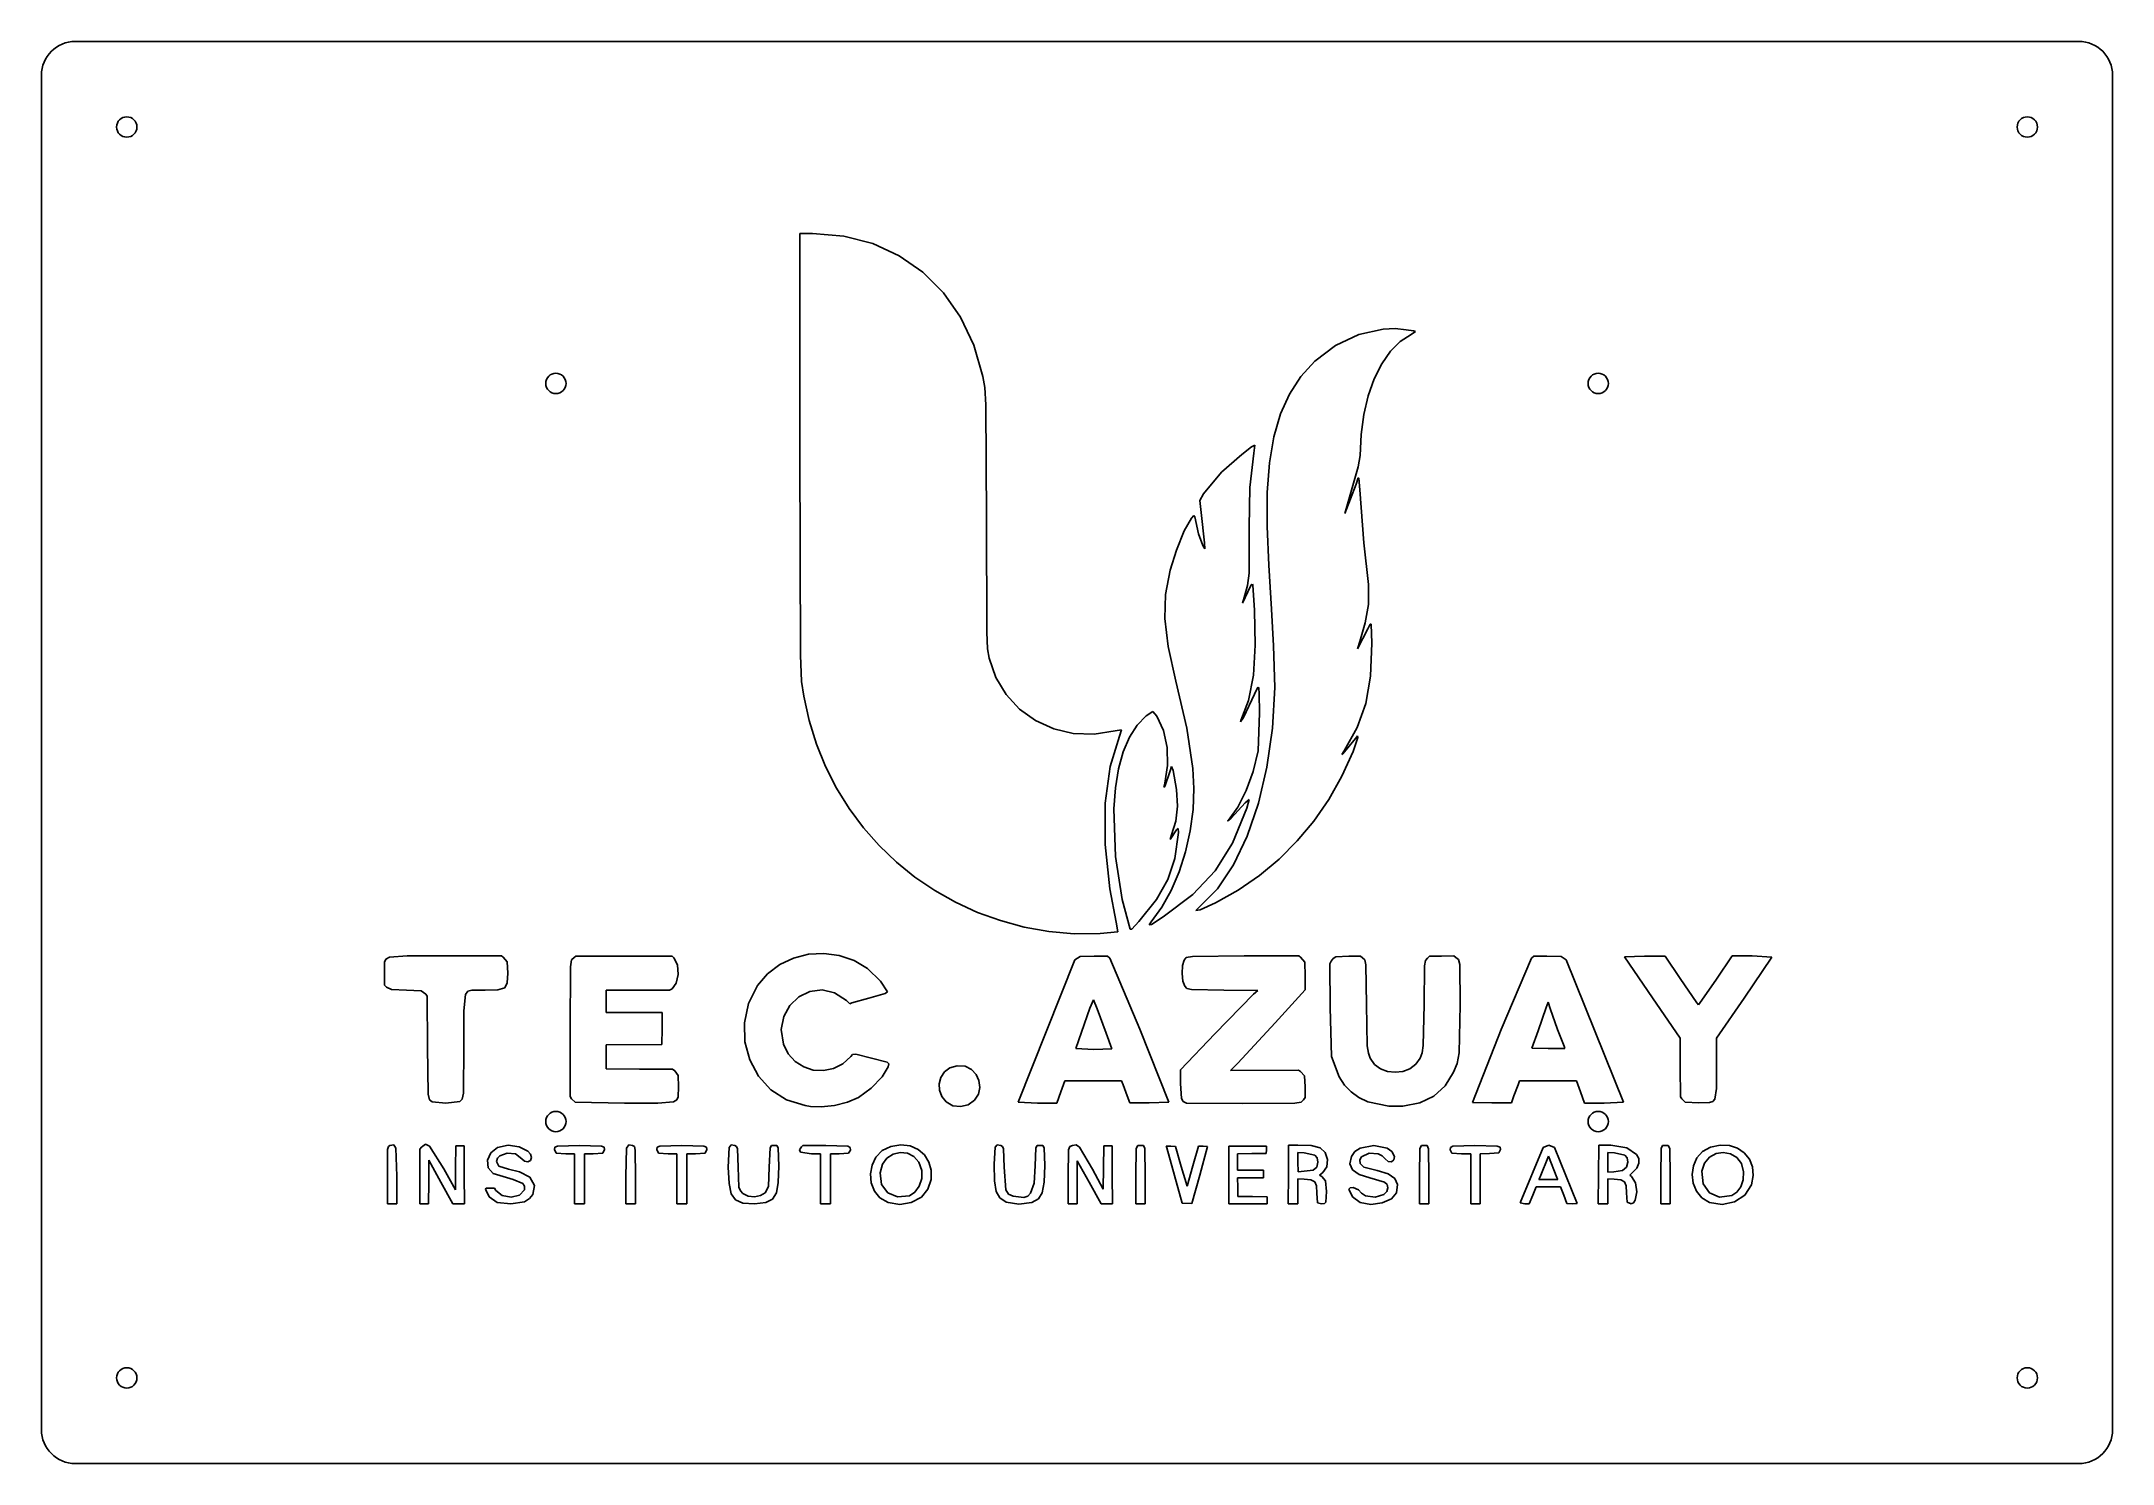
# Model space of a CAD drawing. Header units: millimetres. Extents: x 16 to 322, y 10 to 220.
import ezdxf

# ---------------------------------------------------------------- set-up
doc = ezdxf.new("R2010")
doc.units = ezdxf.units.MM
doc.layers.add('Layer 1', color=7, linetype='Continuous')

msp = doc.modelspace()

# ---------------------------------------------------------------- linework, layer by layer
at = {"linetype": 'Continuous', "lineweight": 25}
for p, q in [((316.97, 220.13), (20.97, 220.13)), ((15.97, 215.13), (15.97, 15.13)), ((321.97, 15.13), (321.97, 215.13)), ((20.97, 10.13), (316.97, 10.13))]:
    msp.add_line(p, q, dxfattribs=at)
for centre in [(28.57, 207.49), (309.37, 207.49), (91.97, 169.63), (245.97, 169.63), (91.97, 60.63), (245.97, 60.63), (28.57, 22.77), (309.37, 22.77)]:
    msp.add_circle(centre, 1.5, dxfattribs=at)
for centre, start, end in [((20.97, 215.13), 90, 180), ((316.97, 215.13), 0, 90), ((20.97, 15.13), 180, 270), ((316.97, 15.13), 270, 0)]:
    msp.add_arc(centre, 5, start, end, dxfattribs=at)
at = {"layer": 'Layer 1'}
for p, q in [((128.04, 159.57), (128.02, 191.76)), ((128.02, 191.76), (129.91, 191.76)), ((129.91, 191.76), (134.51, 191.38)), ((134.51, 191.38), (138.79, 190.27)), ((138.79, 190.27), (142.71, 188.48)), ((142.71, 188.48), (146.2, 186.04)), ((146.2, 186.04), (149.23, 183)), ((149.23, 183), (151.75, 179.39)), ((151.75, 179.39), (153.71, 175.26)), ((210.63, 176.84), (214.22, 177.65)), ((214.22, 177.65), (215.96, 177.72)), ((215.96, 177.72), (217.6, 177.54)), ((217.6, 177.54), (218.66, 177.41)), ((153.71, 175.26), (155.06, 170.64)), ((204.1, 172.93), (207.14, 175.23)), ((207.14, 175.23), (210.63, 176.84)), ((216.73, 175.84), (215.27, 174.37)), ((218.33, 176.87), (216.73, 175.84)), ((219, 177.28), (218.33, 176.87)), ((218.66, 177.41), (219, 177.28)), ((202.04, 170.64), (204.1, 172.93)), ((213.99, 172.5), (212.89, 170.29)), ((215.27, 174.37), (213.99, 172.5)), ((155.06, 170.64), (155.37, 169.01)), ((155.37, 169.01), (155.52, 166.47)), ((200.36, 168.06), (202.04, 170.64)), ((212.89, 170.29), (212, 167.79)), ((155.52, 166.47), (155.58, 149.56)), ((199.03, 165.12), (200.36, 168.06)), ((212, 167.79), (211.34, 165.03)), ((198.05, 161.76), (199.03, 165.12)), ((211.34, 165.03), (210.93, 162.08)), ((128.12, 129.48), (128.04, 159.57)), ((190.33, 156.52), (193.3, 159.15)), ((193.3, 159.15), (194.76, 160.28)), ((195.09, 159.31), (194.49, 154.28)), ((194.76, 160.28), (195.22, 160.5)), ((195.22, 160.5), (195.09, 159.31)), ((197.41, 157.92), (198.05, 161.76)), ((210.93, 162.08), (210.79, 158.97)), ((187.66, 153.33), (190.33, 156.52)), ((197.08, 153.52), (197.41, 157.92)), ((210.49, 157.32), (208.55, 150.41)), ((210.79, 158.97), (210.49, 157.32)), ((187.1, 152.33), (187.66, 153.33)), ((194.49, 154.28), (194.4, 148.42)), ((197.05, 148.51), (197.08, 153.52)), ((208.55, 150.41), (210.22, 154.76)), ((210.22, 154.76), (210.52, 155.68)), ((210.52, 155.68), (210.6, 155.66)), ((210.6, 155.66), (210.73, 153.92)), ((210.73, 153.92), (211.35, 146.07)), ((185.86, 149.75), (186.21, 150.1)), ((186.21, 150.1), (186.39, 149.92)), ((187.3, 150.55), (187.1, 152.33)), ((187.79, 146.11), (187.3, 150.55)), ((155.58, 149.56), (155.63, 132.9)), ((183.65, 145.01), (184.82, 147.84)), ((184.82, 147.84), (185.86, 149.75)), ((186.39, 149.92), (186.91, 147.44)), ((186.91, 147.44), (187.58, 145.68)), ((194.4, 148.42), (194.4, 141.59)), ((197.31, 142.81), (197.05, 148.51)), ((182.71, 142.05), (183.65, 145.01)), ((187.58, 145.68), (187.84, 145.2)), ((187.84, 145.2), (187.79, 146.11)), ((211.35, 146.07), (212.03, 139.92)), ((182.04, 138.47), (182.71, 142.05)), ((194.4, 141.59), (194.15, 139.78)), ((197.7, 136.29), (197.31, 142.81)), ((181.95, 134.9), (182.04, 138.47)), ((193.43, 137.18), (194.61, 139.69)), ((193.67, 138.03), (193.43, 137.18)), ((194.15, 139.78), (193.67, 138.03)), ((194.61, 139.69), (194.79, 139.98)), ((194.79, 139.98), (194.8, 139.81)), ((194.8, 139.81), (194.88, 139.98)), ((194.88, 139.98), (194.96, 139.85)), ((194.96, 139.85), (195.18, 136.12)), ((212.03, 139.92), (212.04, 137)), ((182.45, 130.8), (181.95, 134.9)), ((195.18, 136.12), (195.31, 130.97)), ((198.02, 130.9), (197.7, 136.29)), ((212.04, 137), (211.52, 134.26)), ((155.63, 132.9), (155.76, 130.42)), ((210.43, 130.43), (211.93, 133.37)), ((211.52, 134.26), (210.74, 131.52)), ((211.93, 133.37), (212.26, 134.08)), ((212.26, 134.08), (212.43, 134.07)), ((212.43, 134.07), (212.52, 131.25)), ((128.28, 125.6), (128.12, 129.48)), ((155.76, 130.42), (156.01, 129.07)), ((156.01, 129.07), (156.99, 126.2)), ((183.58, 125.67), (182.45, 130.8)), ((195.31, 130.97), (195.02, 126.54)), ((198.18, 124.72), (198.02, 130.9)), ((210.74, 131.52), (210.43, 130.43)), ((212.52, 131.25), (212.32, 126.39)), ((128.63, 123.45), (128.28, 125.6)), ((156.99, 126.2), (158.5, 123.68)), ((185.18, 118.72), (183.58, 125.67)), ((195.02, 126.54), (194.31, 122.82)), ((212.32, 126.39), (211.63, 122.37)), ((129.4, 119.85), (128.63, 123.45)), ((158.5, 123.68), (160.48, 121.54)), ((194.31, 122.82), (193.17, 119.85)), ((193.56, 120.31), (195.19, 123.73)), ((195.19, 123.73), (195.66, 124.77)), ((195.66, 124.77), (195.67, 124.6)), ((195.67, 124.6), (195.74, 124.77)), ((195.74, 124.77), (195.84, 124.65)), ((195.84, 124.65), (195.9, 123.85)), ((195.9, 123.85), (195.95, 120.97)), ((197.84, 118.71), (198.18, 124.72)), ((130.46, 116.37), (129.4, 119.85)), ((160.48, 121.54), (162.85, 119.85)), ((162.85, 119.85), (165.52, 118.63)), ((177.86, 119.15), (179.21, 120.56)), ((179.21, 120.56), (180.15, 121.17)), ((180.15, 121.17), (180.75, 120.5)), ((180.75, 120.5), (181.73, 118.36)), ((193.11, 119.63), (193.56, 120.31)), ((193.17, 119.85), (193.11, 119.63)), ((195.95, 120.97), (195.72, 115.38)), ((211.63, 122.37), (210.37, 118.83)), ((131.81, 113.04), (130.46, 116.37)), ((165.52, 118.63), (168.42, 117.95)), ((168.42, 117.95), (171.48, 117.84)), ((171.48, 117.84), (174.61, 118.34)), ((175.23, 117.55), (173.86, 113.05)), ((174.61, 118.34), (175.54, 118.49)), ((175.54, 118.49), (175.23, 117.55)), ((175.8, 115.22), (176.72, 117.37)), ((176.72, 117.37), (177.86, 119.15)), ((181.73, 118.36), (182.27, 115.88)), ((186.06, 112.77), (185.18, 118.72)), ((197.02, 112.98), (197.84, 118.71)), ((208.23, 114.95), (210.09, 117.21)), ((210.37, 118.83), (208.42, 115.38)), ((210.48, 117.34), (209.77, 115.26)), ((210.09, 117.21), (210.43, 117.6)), ((210.43, 117.6), (210.48, 117.34)), ((175.1, 112.73), (175.8, 115.22)), ((182.34, 113.23), (181.93, 110.58)), ((182.27, 115.88), (182.34, 113.23)), ((195.72, 115.38), (194.99, 112.34)), ((208.42, 115.38), (208.07, 114.82)), ((208.07, 114.82), (208.23, 114.95)), ((209.77, 115.26), (208.09, 111.62)), ((133.43, 109.86), (131.81, 113.04)), ((173.86, 113.05), (173.15, 107.62)), ((174.64, 109.91), (175.1, 112.73)), ((181.93, 110.58), (181.8, 110.02)), ((181.92, 110.12), (182.68, 112.25)), ((182.68, 112.25), (182.92, 113.05)), ((182.92, 113.05), (183.18, 112.45)), ((183.18, 112.45), (183.67, 109.66)), ((186.24, 109.79), (186.06, 112.77)), ((194.99, 112.34), (193.96, 109.5)), ((195.77, 107.64), (197.02, 112.98)), ((208.09, 111.62), (206.15, 108.2)), ((135.29, 106.85), (133.43, 109.86)), ((173.15, 107.62), (173.13, 101.52)), ((174.41, 106.81), (174.64, 109.91)), ((181.8, 110.02), (181.92, 110.12)), ((183.8, 107.21), (183.55, 105)), ((183.67, 109.66), (183.8, 107.21)), ((186.11, 106.69), (186.24, 109.79)), ((191.72, 105.42), (193.82, 107.68)), ((193.96, 109.5), (192.72, 107.04)), ((193.82, 107.68), (194.39, 108.2)), ((194.39, 108.2), (194.04, 106.89)), ((194.12, 102.79), (195.77, 107.64)), ((206.15, 108.2), (203.95, 105.01)), ((137.4, 104.02), (135.29, 106.85)), ((174.66, 99.77), (174.41, 106.81)), ((183.55, 105), (182.94, 102.95)), ((185.69, 103.56), (186.11, 106.69)), ((191.21, 104.98), (191.72, 105.42)), ((191.33, 105.14), (191.21, 104.98)), ((192.72, 107.04), (191.33, 105.14)), ((194.04, 106.89), (191.95, 101.76)), ((203.95, 105.01), (201.5, 102.07)), ((139.73, 101.39), (137.4, 104.02)), ((142.28, 98.95), (139.73, 101.39)), ((173.13, 101.52), (173.8, 94.99)), ((182.71, 102.26), (183.65, 103.71)), ((182.94, 102.95), (182.71, 102.26)), ((183.96, 103.31), (183.41, 99.48)), ((183.65, 103.71), (183.89, 103.91)), ((183.89, 103.91), (183.96, 103.31)), ((184.99, 100.48), (185.69, 103.56)), ((191.95, 101.76), (189.4, 97.65)), ((192.08, 98.54), (194.12, 102.79)), ((201.5, 102.07), (198.82, 99.38)), ((145.02, 96.74), (142.28, 98.95)), ((175.65, 93.44), (174.66, 99.77)), ((183.41, 99.48), (182.41, 96.36)), ((184.04, 97.52), (184.99, 100.48)), ((189.7, 95), (192.08, 98.54)), ((198.82, 99.38), (195.91, 96.95)), ((147.94, 94.75), (145.02, 96.74)), ((173.8, 94.99), (174.77, 90.06)), ((182.41, 96.36), (180.72, 93.43)), ((182.86, 94.76), (184.04, 97.52)), ((189.4, 97.65), (186.09, 94.15)), ((187.01, 92.29), (189.7, 95)), ((195.91, 96.95), (192.78, 94.8)), ((151.04, 93.01), (147.94, 94.75)), ((154.28, 91.52), (151.04, 93.01)), ((176.81, 89.05), (175.65, 93.44)), ((180.72, 93.43), (178.1, 90.17)), ((179.9, 90.14), (181.48, 92.27)), ((181.48, 92.27), (182.86, 94.76)), ((186.09, 94.15), (181.69, 90.84)), ((186.53, 91.8), (187.01, 92.29)), ((187.18, 91.87), (186.53, 91.8)), ((189.45, 92.93), (187.18, 91.87)), ((192.78, 94.8), (189.45, 92.93)), ((157.67, 90.3), (154.28, 91.52)), ((161.18, 89.35), (157.67, 90.3)), ((164.81, 88.7), (161.18, 89.35)), ((174.77, 90.06), (175.01, 88.65)), ((177.06, 89.02), (176.81, 89.05)), ((176.81, 89.05), (176.81, 89.05)), ((178.1, 90.17), (177.06, 89.02)), ((179.62, 89.68), (179.9, 90.14)), ((179.97, 89.73), (179.62, 89.68)), ((179.62, 89.68), (179.62, 89.68)), ((181.69, 90.84), (179.97, 89.73)), ((186.53, 91.8), (186.53, 91.8)), ((168.53, 88.35), (164.81, 88.7)), ((172.39, 88.4), (168.53, 88.35)), ((168.53, 88.35), (168.53, 88.35)), ((175.01, 88.65), (172.39, 88.4)), ((66.63, 84.15), (66.83, 84.6)), ((66.64, 82.57), (66.63, 84.15)), ((66.83, 84.6), (67.37, 84.88)), ((67.37, 84.88), (70.01, 85.09)), ((70.01, 85.09), (75.71, 85.08)), ((75.71, 85.08), (83.92, 85.08)), ((83.92, 85.08), (84.21, 84.88)), ((84.21, 84.88), (84.8, 84.19)), ((84.8, 84.19), (84.88, 82.52)), ((94.07, 74.21), (94.13, 83.48)), ((94.13, 83.48), (94.3, 84.53)), ((94.3, 84.53), (94.66, 84.84)), ((94.66, 84.84), (94.94, 85.04)), ((94.94, 85.04), (109.14, 85.04)), ((109.14, 85.04), (109.42, 84.78)), ((109.42, 84.78), (109.92, 83.76)), ((109.92, 83.76), (110.02, 82.36)), ((123.25, 82.46), (125.05, 83.81)), ((125.05, 83.81), (127.09, 84.77)), ((127.09, 84.77), (129.29, 85.33)), ((129.29, 85.33), (131.57, 85.46)), ((131.57, 85.46), (133.84, 85.17)), ((133.84, 85.17), (136.02, 84.43)), ((136.02, 84.43), (138.02, 83.24)), ((138.02, 83.24), (139.94, 81.36)), ((160.27, 63.48), (168.67, 84.51)), ((168.67, 84.51), (169.41, 84.99)), ((169.41, 84.99), (171.52, 85.07)), ((171.52, 85.07), (173.47, 85.04)), ((173.47, 85.04), (173.81, 84.77)), ((173.81, 84.77), (178.27, 74.26)), ((184.51, 82.5), (184.57, 83.65)), ((184.57, 83.65), (184.81, 84.44)), ((184.81, 84.44), (185.11, 84.83)), ((185.11, 84.83), (186.03, 85.02)), ((186.03, 85.02), (193.68, 85.08)), ((193.68, 85.08), (201.72, 85.08)), ((201.72, 85.08), (202.01, 84.88)), ((202.01, 84.88), (202.61, 84.16)), ((202.61, 84.16), (202.7, 82.09)), ((206.34, 83.91), (206.54, 84.3)), ((206.38, 77.47), (206.34, 83.91)), ((206.54, 84.3), (206.82, 84.73)), ((206.82, 84.73), (207.23, 84.96)), ((207.23, 84.96), (209.14, 85.06)), ((209.14, 85.06), (210.84, 85.04)), ((210.84, 85.04), (211.16, 84.8)), ((211.16, 84.8), (211.48, 84.5)), ((211.48, 84.5), (211.65, 83.75)), ((211.65, 83.75), (211.75, 77.91)), ((220.24, 77.91), (220.32, 83.6)), ((220.32, 83.6), (220.47, 84.39)), ((220.47, 84.39), (220.75, 84.74)), ((220.75, 84.74), (221.05, 85.04)), ((221.05, 85.04), (222.84, 85.07)), ((222.84, 85.07), (224.63, 85.09)), ((224.63, 85.09), (224.96, 84.87)), ((224.96, 84.87), (225.35, 84.57)), ((225.35, 84.57), (225.54, 83.82)), ((225.54, 83.82), (225.58, 77.87)), ((231.65, 74.23), (236.11, 84.77)), ((236.11, 84.77), (236.45, 85.04)), ((236.45, 85.04), (238.4, 85.07)), ((238.4, 85.07), (240.5, 84.99)), ((240.5, 84.99), (241.25, 84.52)), ((241.25, 84.52), (249.71, 63.5)), ((249.85, 84.95), (252.83, 85.06)), ((253.99, 78.88), (249.85, 84.95)), ((252.83, 85.06), (255.85, 85.04)), ((255.85, 85.04), (258.07, 81.77)), ((263.44, 81.67), (265.76, 85.08)), ((265.76, 85.08), (268.7, 85.08)), ((271.64, 84.92), (267.56, 78.86)), ((268.7, 85.08), (271.64, 84.92)), ((66.64, 80.77), (66.64, 82.57)), ((66.93, 80.49), (66.64, 80.77)), ((67.71, 80.11), (66.93, 80.49)), ((69.89, 80.04), (67.71, 80.11)), ((72.06, 79.95), (69.89, 80.04)), ((72.75, 79.44), (72.06, 79.95)), ((78.98, 79.86), (78.63, 79.38)), ((79.54, 80.05), (78.98, 79.86)), ((81.51, 80.04), (79.54, 80.05)), ((83.42, 80.08), (81.51, 80.04)), ((84.42, 80.36), (83.42, 80.08)), ((84.8, 81.1), (84.42, 80.36)), ((84.88, 82.52), (84.8, 81.1)), ((108.77, 80.04), (99.42, 80.04)), ((99.42, 80.04), (99.42, 76.74)), ((109.16, 80.24), (108.77, 80.04)), ((109.76, 81.04), (109.16, 80.24)), ((110.02, 82.36), (109.76, 81.04)), ((120.44, 78.04), (121.78, 80.73)), ((121.78, 80.73), (123.25, 82.46)), ((129.51, 79.83), (127.87, 79.05)), ((131.31, 80.06), (129.51, 79.83)), ((133.15, 79.64), (131.31, 80.06)), ((134.91, 78.49), (133.15, 79.64)), ((139.94, 81.36), (140.97, 79.77)), ((140.97, 79.77), (140.63, 79.52)), ((184.62, 81.37), (184.51, 82.5)), ((184.89, 80.61), (184.62, 81.37)), ((185.19, 80.3), (184.89, 80.61)), ((185.86, 80.14), (185.19, 80.3)), ((190.65, 80.04), (185.86, 80.14)), ((195.69, 80), (190.65, 80.04)), ((195.04, 79.45), (195.69, 80)), ((202.7, 80.08), (198.26, 75.21)), ((202.7, 82.09), (202.7, 80.08)), ((258.07, 81.77), (260.55, 78.17)), ((260.96, 78.05), (263.44, 81.67)), ((72.94, 79.13), (72.75, 79.44)), ((72.99, 71.68), (72.94, 79.13)), ((78.63, 79.38), (78.37, 76.98)), ((78.37, 76.98), (78.38, 71.82)), ((99.42, 76.74), (107.68, 76.74)), ((107.68, 76.74), (107.66, 74.37)), ((119.82, 75.22), (120.44, 78.04)), ((126.54, 77.79), (125.63, 76.16)), ((127.87, 79.05), (126.54, 77.79)), ((135.42, 78.02), (134.91, 78.49)), ((135.7, 78.16), (135.42, 78.02)), ((138.19, 78.87), (135.7, 78.16)), ((140.63, 79.52), (138.19, 78.87)), ((169.63, 73.81), (170.88, 77.39)), ((170.88, 77.39), (171.41, 78.61)), ((171.41, 78.61), (171.97, 77.26)), ((171.97, 77.26), (173.26, 73.67)), ((189.33, 73.58), (195.04, 79.45)), ((206.59, 70.22), (206.38, 77.47)), ((211.75, 77.91), (211.86, 71.81)), ((220.13, 71.88), (220.24, 77.91)), ((225.58, 77.87), (225.42, 70.79)), ((238.3, 77.46), (237.12, 74.04)), ((238.57, 78.28), (238.3, 77.46)), ((238.87, 77.3), (238.57, 78.28)), ((239.98, 74.21), (238.87, 77.3)), ((258.08, 72.93), (253.99, 78.88)), ((260.55, 78.17), (260.8, 77.84)), ((260.8, 77.84), (260.96, 78.05)), ((267.56, 78.86), (263.47, 72.95)), ((94.07, 64.33), (94.07, 74.21)), ((107.66, 74.37), (107.63, 72)), ((119.9, 72.42), (119.82, 75.22)), ((125.63, 76.16), (125.27, 74.22)), ((125.27, 74.22), (125.59, 72.08)), ((168.79, 71.4), (169.63, 73.81)), ((173.26, 73.67), (174.1, 71.39)), ((178.27, 74.26), (182.52, 63.5)), ((184.27, 68.26), (189.33, 73.58)), ((198.26, 75.21), (192.74, 69.26)), ((227.4, 63.45), (231.65, 74.23)), ((237.12, 74.04), (236.17, 71.46)), ((240.92, 71.76), (239.98, 74.21)), ((73.09, 64.65), (72.99, 71.68)), ((78.38, 71.82), (78.31, 64.82)), ((107.63, 72), (99.42, 71.95)), ((99.42, 71.95), (99.42, 68.39)), ((120.61, 69.75), (119.9, 72.42)), ((125.59, 72.08), (126.29, 70.63)), ((126.29, 70.63), (127.32, 69.49)), ((135.54, 70.24), (135.78, 70.54)), ((135.78, 70.54), (136.31, 70.57)), ((136.31, 70.57), (140.91, 69.42)), ((171.45, 71.26), (168.79, 71.4)), ((174.1, 71.39), (171.45, 71.26)), ((211.86, 71.81), (212.02, 70.72)), ((212.02, 70.72), (212.3, 69.98)), ((219.66, 70), (219.97, 70.78)), ((219.97, 70.78), (220.13, 71.88)), ((225.42, 70.79), (225.13, 69.2)), ((236.17, 71.46), (238.6, 71.43)), ((238.6, 71.43), (241.03, 71.43)), ((241.03, 71.43), (240.92, 71.76)), ((258.1, 68.6), (258.08, 72.93)), ((263.47, 72.95), (263.47, 68.74)), ((99.42, 68.39), (104.31, 68.37)), ((104.31, 68.37), (109.21, 68.35)), ((109.21, 68.35), (109.53, 68.1)), ((109.53, 68.1), (110.03, 67.44)), ((110.03, 67.44), (110.09, 65.75)), ((121.91, 67.34), (120.61, 69.75)), ((123.74, 65.33), (121.91, 67.34)), ((127.32, 69.49), (128.59, 68.69)), ((128.59, 68.69), (130.01, 68.24)), ((130.01, 68.24), (131.51, 68.15)), ((131.51, 68.15), (132.98, 68.44)), ((132.98, 68.44), (134.36, 69.13)), ((134.36, 69.13), (135.54, 70.24)), ((141.09, 68.69), (140.18, 67.25)), ((140.91, 69.42), (141.16, 69.17)), ((141.16, 69.17), (141.09, 68.69)), ((148.85, 67.15), (149.39, 67.97)), ((149.39, 67.97), (150.2, 68.57)), ((150.2, 68.57), (151.28, 68.88)), ((151.28, 68.88), (152.44, 68.79)), ((152.44, 68.79), (153.37, 68.33)), ((153.37, 68.33), (154.07, 67.6)), ((154.07, 67.6), (154.48, 66.68)), ((184.27, 66.27), (184.27, 68.26)), ((192.74, 69.26), (191.66, 68.17)), ((191.66, 68.17), (201.71, 68.22)), ((201.71, 68.22), (202, 68.02)), ((202, 68.02), (202.57, 67.39)), ((202.57, 67.39), (202.66, 65.75)), ((207.68, 67.23), (206.59, 70.22)), ((212.3, 69.98), (212.93, 69.07)), ((212.93, 69.07), (213.81, 68.42)), ((213.81, 68.42), (214.85, 68.04)), ((214.85, 68.04), (215.97, 67.91)), ((215.97, 67.91), (217.09, 68.04)), ((217.09, 68.04), (218.14, 68.43)), ((218.14, 68.43), (219.02, 69.09)), ((219.02, 69.09), (219.66, 70)), ((224.61, 67.9), (223.35, 65.89)), ((225.13, 69.2), (224.61, 67.9)), ((258.12, 64.26), (258.1, 68.6)), ((263.47, 68.74), (263.45, 65.51)), ((73.28, 63.84), (73.09, 64.65)), ((78.31, 64.82), (78.13, 63.93)), ((94.3, 63.99), (94.07, 64.33)), ((110.06, 64.26), (109.85, 63.83)), ((110.09, 65.75), (110.06, 64.26)), ((126.05, 63.84), (123.74, 65.33)), ((138.58, 65.58), (136.67, 64.19)), ((140.18, 67.25), (138.58, 65.58)), ((148.6, 66.21), (148.85, 67.15)), ((148.64, 65.24), (148.6, 66.21)), ((148.99, 64.31), (148.64, 65.24)), ((149.65, 63.52), (148.99, 64.31)), ((154.4, 64.69), (153.84, 63.8)), ((154.61, 65.68), (154.4, 64.69)), ((154.48, 66.68), (154.61, 65.68)), ((166.58, 65), (165.98, 63.35)), ((167.18, 66.65), (166.58, 65)), ((175.56, 66.65), (167.18, 66.65)), ((175.78, 66.06), (175.56, 66.65)), ((176.38, 64.43), (175.78, 66.06)), ((176.76, 63.39), (176.38, 64.43)), ((184.4, 64.05), (184.27, 66.27)), ((202.66, 65.75), (202.66, 64.16)), ((208.5, 66.02), (207.68, 67.23)), ((209.48, 65), (208.5, 66.02)), ((210.63, 64.17), (209.48, 65)), ((221.69, 64.39), (219.62, 63.4)), ((223.35, 65.89), (221.69, 64.39)), ((233.53, 64.43), (233.15, 63.39)), ((234.14, 66.06), (233.53, 64.43)), ((234.36, 66.65), (234.14, 66.06)), ((238.55, 66.65), (234.36, 66.65)), ((242.74, 66.65), (238.55, 66.65)), ((243.34, 65), (242.74, 66.65)), ((243.94, 63.35), (243.34, 65)), ((258.33, 63.97), (258.12, 64.26)), ((263.45, 65.51), (263.2, 63.94)), ((73.69, 63.54), (73.28, 63.84)), ((75.72, 63.33), (73.69, 63.54)), ((77.76, 63.6), (75.72, 63.33)), ((78.13, 63.93), (77.76, 63.6)), ((94.82, 63.49), (94.3, 63.99)), ((102.1, 63.35), (94.82, 63.49)), ((94.82, 63.49), (94.82, 63.49)), ((107.03, 63.35), (102.1, 63.35)), ((109.36, 63.56), (107.03, 63.35)), ((109.85, 63.83), (109.36, 63.56)), ((128.8, 63), (126.05, 63.84)), ((129.58, 62.87), (128.8, 63)), ((131.19, 62.79), (129.58, 62.87)), ((133.14, 63.02), (131.19, 62.79)), ((135.08, 63.51), (133.14, 63.02)), ((136.67, 64.19), (135.08, 63.51)), ((150.63, 62.96), (149.65, 63.52)), ((151.76, 62.85), (150.63, 62.96)), ((152.91, 63.12), (151.76, 62.85)), ((153.84, 63.8), (152.91, 63.12)), ((163.13, 63.35), (160.27, 63.48)), ((160.27, 63.48), (160.27, 63.48)), ((165.98, 63.35), (163.13, 63.35)), ((179.65, 63.37), (176.76, 63.39)), ((182.52, 63.5), (179.65, 63.37)), ((184.66, 63.61), (184.4, 64.05)), ((185.14, 63.33), (184.66, 63.61)), ((193.47, 63.27), (185.14, 63.33)), ((185.14, 63.33), (185.14, 63.33)), ((201.17, 63.32), (193.47, 63.27)), ((202.09, 63.49), (201.17, 63.32)), ((202.41, 63.84), (202.09, 63.49)), ((202.66, 64.16), (202.41, 63.84)), ((211.95, 63.54), (210.63, 64.17)), ((215.05, 62.88), (211.95, 63.54)), ((217.13, 62.92), (215.05, 62.88)), ((215.05, 62.88), (215.05, 62.88)), ((219.62, 63.4), (217.13, 62.92)), ((230.27, 63.37), (227.4, 63.45)), ((227.4, 63.45), (227.4, 63.45)), ((233.15, 63.39), (230.27, 63.37)), ((246.85, 63.35), (243.94, 63.35)), ((249.71, 63.5), (246.85, 63.35)), ((258.81, 63.51), (258.33, 63.97)), ((260.82, 63.37), (258.81, 63.51)), ((258.81, 63.51), (258.81, 63.51)), ((262.42, 63.43), (260.82, 63.37)), ((262.89, 63.59), (262.42, 63.43)), ((263.2, 63.94), (262.89, 63.59)), ((67.08, 52.6), (67.12, 56.49)), ((67.12, 56.49), (67.23, 56.96)), ((67.23, 56.96), (67.45, 57.08)), ((67.45, 57.08), (68.03, 57.18)), ((68.03, 57.18), (68.33, 56.72)), ((68.33, 56.72), (68.47, 52.55)), ((71.86, 56.56), (72.11, 56.84)), ((71.86, 52.52), (71.86, 56.56)), ((72.11, 56.84), (72.7, 57.28)), ((72.7, 57.28), (73.32, 57.01)), ((73.32, 57.01), (75.43, 53.65)), ((77.16, 53.8), (77.2, 57.04)), ((77.2, 57.04), (78.42, 57.04)), ((78.42, 57.04), (78.44, 52.76)), ((81.87, 54.93), (82.34, 56.03)), ((82.34, 56.03), (83.33, 56.82)), ((83.35, 55.22), (83.22, 54.74)), ((83.33, 56.82), (84.92, 57.12)), ((83.69, 55.59), (83.35, 55.22)), ((84.79, 55.97), (83.69, 55.59)), ((86.03, 55.84), (84.79, 55.97)), ((84.92, 57.12), (86.56, 56.88)), ((86.94, 55.14), (86.03, 55.84)), ((86.56, 56.88), (87.85, 56.24)), ((87.34, 54.76), (86.94, 55.14)), ((87.85, 56.24), (88.24, 55.8)), ((88.38, 55.31), (88.21, 54.86)), ((88.24, 55.8), (88.38, 55.31)), ((91.77, 56.48), (91.82, 56.83)), ((92.04, 55.97), (91.77, 56.48)), ((91.82, 56.83), (92.21, 57.01)), ((93.44, 55.87), (92.04, 55.97)), ((92.21, 57.01), (95.46, 57.09)), ((94.72, 55.87), (93.44, 55.87)), ((94.72, 48.48), (94.72, 55.87)), ((95.46, 57.09), (98.71, 57.01)), ((97.49, 55.87), (96.2, 55.87)), ((96.2, 55.87), (96.2, 48.48)), ((98.89, 55.97), (97.49, 55.87)), ((98.71, 57.01), (99.11, 56.83)), ((99.16, 56.48), (98.89, 55.97)), ((99.11, 56.83), (99.16, 56.48)), ((102.29, 52.52), (102.43, 56.7)), ((102.43, 56.7), (102.73, 57.17)), ((102.73, 57.17), (103.31, 57.08)), ((103.31, 57.08), (103.57, 56.92)), ((103.57, 56.92), (103.7, 56.38)), ((103.7, 56.38), (103.76, 52.52)), ((106.89, 56.48), (106.94, 56.83)), ((107.16, 55.97), (106.89, 56.48)), ((106.94, 56.83), (107.34, 57.01)), ((108.57, 55.87), (107.16, 55.97)), ((107.34, 57.01), (110.59, 57.09)), ((109.85, 55.87), (108.57, 55.87)), ((109.85, 48.48), (109.85, 55.87)), ((110.59, 57.09), (113.84, 57.01)), ((112.61, 55.87), (111.33, 55.87)), ((111.33, 55.87), (111.33, 48.48)), ((114.01, 55.97), (112.61, 55.87)), ((113.84, 57.01), (114.23, 56.83)), ((114.28, 56.48), (114.01, 55.97)), ((114.23, 56.83), (114.28, 56.48)), ((117.44, 53.87), (117.56, 56.82)), ((117.56, 56.82), (117.87, 57.17)), ((117.87, 57.17), (118.43, 57.08)), ((118.43, 57.08), (118.68, 56.96)), ((118.68, 56.96), (118.8, 56.6)), ((118.8, 56.6), (118.89, 53.87)), ((123.5, 53.89), (123.62, 56.74)), ((123.62, 56.74), (123.81, 57.07)), ((123.81, 57.07), (124.19, 57.11)), ((124.19, 57.11), (124.6, 57.07)), ((124.6, 57.07), (124.81, 56.75)), ((124.81, 56.75), (124.89, 54.05)), ((127.96, 56.44), (128.24, 56.88)), ((128.13, 56.13), (127.96, 56.44)), ((129.75, 55.87), (128.13, 56.13)), ((128.24, 56.88), (128.45, 57.09)), ((128.45, 57.09), (131.85, 57.07)), ((131.06, 55.87), (129.75, 55.87)), ((131.06, 48.48), (131.06, 55.87)), ((131.85, 57.07), (135.1, 56.98)), ((133.83, 55.87), (132.54, 55.87)), ((132.54, 55.87), (132.54, 48.48)), ((135.21, 55.96), (133.83, 55.87)), ((135.1, 56.98), (135.46, 56.79)), ((135.5, 56.42), (135.21, 55.96)), ((135.46, 56.79), (135.5, 56.42)), ((138.69, 54.2), (139.27, 55.39)), ((139.27, 55.39), (140.2, 56.34)), ((140.2, 56.34), (141.45, 56.96)), ((140.88, 55.24), (140.21, 54.32)), ((141.8, 55.83), (140.88, 55.24)), ((141.45, 56.96), (142.95, 57.19)), ((142.84, 56.06), (141.8, 55.83)), ((143.9, 55.94), (142.84, 56.06)), ((142.95, 57.19), (144.31, 57.02)), ((144.85, 55.47), (143.9, 55.94)), ((144.31, 57.02), (145.49, 56.5)), ((145.6, 54.62), (144.85, 55.47)), ((145.49, 56.5), (146.43, 55.7)), ((146.43, 55.7), (147.1, 54.65)), ((156.71, 54.35), (156.88, 56.86)), ((156.88, 56.86), (157.19, 57.17)), ((157.19, 57.17), (157.73, 57.08)), ((157.73, 57.08), (157.97, 56.96)), ((157.97, 56.96), (158.1, 56.6)), ((158.1, 56.6), (158.19, 53.87)), ((162.8, 54.09), (162.88, 56.75)), ((162.88, 56.75), (163.08, 57.07)), ((163.08, 57.07), (163.49, 57.11)), ((163.49, 57.11), (163.9, 57.07)), ((163.9, 57.07), (164.1, 56.76)), ((164.1, 56.76), (164.19, 54.13)), ((167.66, 52.55), (167.73, 56.46)), ((167.73, 56.46), (167.91, 56.95)), ((167.91, 56.95), (168.28, 57.09)), ((168.28, 57.09), (168.84, 57.18)), ((168.84, 57.18), (169.33, 56.86)), ((169.33, 56.86), (171.24, 53.59)), ((172.88, 53.85), (172.92, 57.04)), ((172.92, 57.04), (174.14, 57.04)), ((174.14, 57.04), (174.16, 52.76)), ((177.66, 52.64), (177.73, 56.64)), ((177.73, 56.64), (177.94, 57.08)), ((177.94, 57.08), (178.36, 57.11)), ((178.36, 57.11), (178.78, 57.08)), ((178.78, 57.08), (178.98, 56.64)), ((178.98, 56.64), (179.05, 52.64)), ((182.22, 56.77), (182.16, 57.01)), ((182.16, 57.01), (182.84, 56.98)), ((184.49, 48.59), (182.22, 56.77)), ((182.84, 56.98), (183.53, 56.96)), ((183.53, 56.96), (184.35, 53.98)), ((186.1, 54.07), (186.92, 57)), ((186.92, 57), (187.59, 57)), ((188.27, 56.94), (187.09, 52.73)), ((187.59, 57), (188.27, 56.94)), ((191.4, 52.74), (191.4, 57)), ((191.4, 57), (196.97, 57)), ((194.81, 55.89), (192.7, 55.87)), ((192.7, 55.87), (192.7, 53.44)), ((196.92, 55.91), (194.81, 55.89)), ((196.94, 56.46), (196.92, 55.91)), ((196.97, 57), (196.94, 56.46)), ((200.2, 52.81), (200.22, 57.13)), ((200.22, 57.13), (201.57, 57.16)), ((201.57, 57.16), (203.55, 57.08)), ((202.55, 56.03), (201.57, 56.06)), ((201.57, 56.06), (201.57, 54.68)), ((204.12, 55.68), (202.55, 56.03)), ((203.55, 57.08), (204.87, 56.73)), ((204.45, 55.25), (204.12, 55.68)), ((204.54, 54.61), (204.45, 55.25)), ((204.87, 56.73), (205.65, 56.06)), ((205.65, 56.06), (205.97, 55.02)), ((209.3, 54.38), (209.52, 55.49)), ((209.52, 55.49), (210.03, 56.2)), ((210.03, 56.2), (210.82, 56.71)), ((211.02, 55.42), (210.76, 54.99)), ((210.82, 56.71), (212.83, 57.11)), ((212.11, 55.94), (211.02, 55.42)), ((213.46, 55.87), (212.11, 55.94)), ((212.83, 57.11), (214.77, 56.71)), ((214.05, 55.58), (213.46, 55.87)), ((214.49, 55.12), (214.05, 55.58)), ((214.92, 54.73), (214.49, 55.12)), ((214.77, 56.71), (215.47, 56.2)), ((215.47, 56.2), (215.86, 55.49)), ((215.86, 55.49), (215.8, 54.97)), ((219.57, 52.64), (219.64, 56.65)), ((219.64, 56.65), (219.85, 57.08)), ((219.85, 57.08), (220.28, 57.11)), ((220.28, 57.11), (220.68, 57.07)), ((220.68, 57.07), (220.88, 56.62)), ((220.88, 56.62), (220.96, 52.6)), ((224.09, 56.46), (224.13, 56.81)), ((224.37, 55.97), (224.09, 56.46)), ((224.13, 56.81), (224.49, 56.98)), ((225.78, 55.87), (224.37, 55.97)), ((224.49, 56.98), (227.72, 57.07)), ((227.13, 55.87), (225.78, 55.87)), ((227.13, 48.48), (227.13, 55.87)), ((227.72, 57.07), (231.06, 57.01)), ((229.91, 55.89), (228.52, 55.86)), ((228.52, 55.86), (228.52, 48.48)), ((231.3, 56), (229.91, 55.89)), ((231.06, 57.01), (231.49, 56.84)), ((231.56, 56.49), (231.3, 56)), ((231.49, 56.84), (231.56, 56.49)), ((234.43, 48.61), (237.86, 56.78)), ((238.65, 55.5), (237.38, 52.46)), ((237.86, 56.78), (238.69, 57.13)), ((239.87, 52.37), (238.65, 55.5)), ((238.69, 57.13), (239.52, 56.8)), ((239.52, 56.8), (242.87, 48.55)), ((246.02, 52.81), (246.04, 57.13)), ((246.04, 57.13), (247.82, 57.13)), ((248.37, 56.03), (247.39, 56.07)), ((247.39, 56.07), (247.39, 53.15)), ((247.82, 57.13), (250.19, 56.75)), ((249.91, 55.68), (248.37, 56.03)), ((250.24, 55.25), (249.91, 55.68)), ((250.19, 56.75), (251.64, 55.78)), ((250.34, 54.61), (250.24, 55.25)), ((251.64, 55.78), (251.96, 55.15)), ((251.96, 55.15), (251.97, 54.47)), ((255.21, 52.64), (255.28, 56.64)), ((255.28, 56.64), (255.49, 57.08)), ((255.49, 57.08), (255.91, 57.11)), ((255.91, 57.11), (256.32, 57.08)), ((256.32, 57.08), (256.53, 56.64)), ((256.53, 56.64), (256.6, 52.64)), ((260.05, 54.1), (260.56, 55.27)), ((260.56, 55.27), (261.39, 56.23)), ((261.39, 56.23), (262.55, 56.86)), ((262.42, 55.37), (261.69, 54.5)), ((263.38, 55.89), (262.42, 55.37)), ((262.55, 56.86), (264, 57.16)), ((264.45, 56.05), (263.38, 55.89)), ((264, 57.16), (265.35, 57.09)), ((265.51, 55.87), (264.45, 56.05)), ((265.35, 57.09), (266.55, 56.68)), ((266.44, 55.33), (265.51, 55.87)), ((267.13, 54.44), (266.44, 55.33)), ((266.55, 56.68), (267.56, 55.99)), ((267.56, 55.99), (268.31, 55.05)), ((67.08, 48.48), (67.08, 52.6)), ((68.47, 52.55), (68.47, 48.48)), ((71.86, 48.48), (71.86, 52.52)), ((73.21, 54.91), (73.18, 51.7)), ((74.99, 51.7), (73.21, 54.91)), ((75.43, 53.65), (77.12, 50.56)), ((77.12, 50.56), (77.16, 53.8)), ((78.44, 52.76), (78.47, 48.48)), ((81.98, 53.81), (81.87, 54.93)), ((82.71, 52.95), (81.98, 53.81)), ((85.66, 52.08), (82.71, 52.95)), ((83.22, 54.74), (83.56, 54.05)), ((83.56, 54.05), (84.99, 53.58)), ((84.99, 53.58), (86.59, 53.21)), ((87.11, 51.48), (85.66, 52.08)), ((86.59, 53.21), (88.13, 52.42)), ((87.82, 54.67), (87.34, 54.76)), ((88.21, 54.86), (87.82, 54.67)), ((88.13, 52.42), (88.8, 51.19)), ((102.29, 48.48), (102.29, 52.52)), ((103.76, 52.52), (103.76, 48.48)), ((117.56, 51.47), (117.44, 53.87)), ((118.89, 53.87), (119.02, 50.92)), ((123.39, 51.02), (123.5, 53.89)), ((124.89, 54.05), (124.82, 51.61)), ((138.45, 52.9), (138.69, 54.2)), ((138.57, 51.58), (138.45, 52.9)), ((140.21, 54.32), (139.87, 53.06)), ((139.87, 53.06), (140.1, 51.31)), ((146.03, 53.41), (145.6, 54.62)), ((145.66, 51.1), (146.02, 52.22)), ((146.02, 52.22), (146.03, 53.41)), ((147.41, 52.08), (146.95, 50.66)), ((147.1, 54.65), (147.44, 53.43)), ((147.44, 53.43), (147.41, 52.08)), ((156.78, 51.89), (156.71, 54.35)), ((158.19, 53.87), (158.45, 50.56)), ((162.64, 51.53), (162.8, 54.09)), ((164.19, 54.13), (164.11, 51.67)), ((167.66, 48.48), (167.66, 52.55)), ((169.01, 54.84), (168.99, 51.66)), ((170.78, 51.66), (169.01, 54.84)), ((171.24, 53.59), (172.84, 50.65)), ((172.84, 50.65), (172.88, 53.85)), ((174.16, 52.76), (174.19, 48.48)), ((177.66, 48.48), (177.66, 52.64)), ((179.05, 52.64), (179.05, 48.48)), ((184.35, 53.98), (185.24, 51.07)), ((185.24, 51.07), (186.1, 54.07)), ((187.09, 52.73), (185.92, 48.53)), ((191.4, 48.48), (191.4, 52.74)), ((192.7, 53.44), (196.53, 53.44)), ((196.53, 52.31), (192.7, 52.31)), ((192.7, 52.31), (192.72, 50.94)), ((196.53, 53.44), (196.53, 52.31)), ((200.18, 48.48), (200.2, 52.81)), ((201.57, 54.68), (201.64, 53.22)), ((202.55, 52.12), (201.57, 52.15)), ((201.57, 52.15), (201.57, 48.48)), ((201.64, 53.22), (203.85, 53.43)), ((203.53, 52.02), (202.55, 52.12)), ((203.85, 53.43), (204.38, 53.88)), ((204.38, 53.88), (204.54, 54.61)), ((205.28, 53.11), (204.81, 52.69)), ((204.81, 52.69), (205.13, 52.5)), ((205.13, 52.5), (205.66, 51.87)), ((205.87, 53.96), (205.28, 53.11)), ((205.97, 55.02), (205.87, 53.96)), ((209.67, 53.49), (209.3, 54.38)), ((210.64, 52.8), (209.67, 53.49)), ((212.23, 52.3), (210.64, 52.8)), ((210.76, 54.99), (210.78, 54.44)), ((210.78, 54.44), (211.33, 53.9)), ((211.33, 53.9), (213.31, 53.39)), ((214.41, 51.67), (212.23, 52.3)), ((213.31, 53.39), (214.93, 52.9)), ((215.42, 54.7), (214.92, 54.73)), ((214.93, 52.9), (215.91, 52.23)), ((215.8, 54.97), (215.42, 54.7)), ((215.91, 52.23), (216.3, 51.31)), ((219.57, 48.48), (219.57, 52.64)), ((220.96, 52.6), (220.96, 48.48)), ((237.38, 52.46), (237.22, 52.05)), ((237.22, 52.05), (239.99, 52.05)), ((239.99, 52.05), (239.87, 52.37)), ((245.99, 48.48), (246.02, 52.81)), ((247.39, 53.15), (248.28, 53.19)), ((248.32, 52.12), (247.39, 52.15)), ((247.39, 52.15), (247.39, 48.48)), ((248.28, 53.19), (249.58, 53.42)), ((249.31, 52.02), (248.32, 52.12)), ((249.58, 53.42), (250.16, 53.88)), ((250.16, 53.88), (250.34, 54.61)), ((251.01, 53.05), (250.62, 52.71)), ((250.62, 52.71), (250.88, 52.53)), ((250.88, 52.53), (251.47, 51.6)), ((251.67, 53.76), (251.01, 53.05)), ((251.97, 54.47), (251.67, 53.76)), ((255.21, 48.48), (255.21, 52.64)), ((256.6, 52.64), (256.6, 48.48)), ((259.87, 52.82), (260.05, 54.1)), ((260.01, 51.54), (259.87, 52.82)), ((261.69, 54.5), (261.3, 53.28)), ((261.3, 53.28), (261.48, 51.42)), ((267.03, 51.01), (267.38, 52.04)), ((267.44, 53.21), (267.13, 54.44)), ((267.38, 52.04), (267.44, 53.21)), ((268.31, 55.05), (268.77, 53.93)), ((268.89, 52.65), (268.61, 51.26)), ((268.77, 53.93), (268.89, 52.65)), ((73.18, 51.7), (73.16, 48.48)), ((76.77, 48.49), (74.99, 51.7)), ((81.59, 50.63), (81.68, 50.8)), ((82.13, 49.53), (81.59, 50.63)), ((81.68, 50.8), (82.26, 50.81)), ((83.28, 48.66), (82.13, 49.53)), ((82.26, 50.81), (82.93, 50.78)), ((82.93, 50.78), (83.12, 50.44)), ((83.12, 50.44), (84.03, 49.7)), ((84.03, 49.7), (85.36, 49.48)), ((85.36, 49.48), (86.61, 49.76)), ((86.61, 49.76), (87.32, 50.53)), ((87.36, 51.07), (87.11, 51.48)), ((87.32, 50.53), (87.36, 51.07)), ((88.07, 49.28), (87.33, 48.79)), ((88.56, 49.86), (88.07, 49.28)), ((88.8, 51.19), (88.56, 49.86)), ((117.89, 49.95), (117.56, 51.47)), ((118.53, 49.07), (117.89, 49.95)), ((119.59, 48.56), (118.53, 49.07)), ((119.02, 50.92), (119.23, 50.38)), ((119.23, 50.38), (119.62, 49.98)), ((119.62, 49.98), (120.36, 49.61)), ((120.36, 49.61), (121.3, 49.52)), ((121.3, 49.52), (122.22, 49.69)), ((122.22, 49.69), (122.91, 50.11)), ((122.91, 50.11), (123.39, 51.02)), ((123.97, 49.19), (123, 48.66)), ((124.55, 50.08), (123.97, 49.19)), ((124.82, 51.61), (124.55, 50.08)), ((139.03, 50.37), (138.57, 51.58)), ((139.86, 49.35), (139.03, 50.37)), ((141.06, 48.66), (139.86, 49.35)), ((140.1, 51.31), (141.01, 50.08)), ((141.01, 50.08), (142.43, 49.49)), ((142.43, 49.49), (144.2, 49.66)), ((144.2, 49.66), (145.03, 50.19)), ((145.97, 49.46), (144.49, 48.67)), ((145.03, 50.19), (145.66, 51.1)), ((146.95, 50.66), (145.97, 49.46)), ((157.04, 50.32), (156.78, 51.89)), ((157.58, 49.35), (157.04, 50.32)), ((158.49, 48.73), (157.58, 49.35)), ((158.45, 50.56), (158.85, 49.93)), ((158.85, 49.93), (159.55, 49.62)), ((159.55, 49.62), (161.12, 49.43)), ((161.12, 49.43), (161.69, 49.63)), ((161.69, 49.63), (162.12, 50.03)), ((162.12, 50.03), (162.64, 51.53)), ((163.27, 49.2), (162.31, 48.66)), ((163.84, 50.11), (163.27, 49.2)), ((164.11, 51.67), (163.84, 50.11)), ((168.99, 51.66), (168.97, 48.48)), ((172.56, 48.48), (170.78, 51.66)), ((192.72, 50.94), (192.75, 49.57)), ((192.75, 49.57), (194.9, 49.54)), ((194.9, 49.54), (197.05, 49.52)), ((197.05, 49.52), (197.05, 48.48)), ((204.09, 51.74), (203.53, 52.02)), ((204.34, 51.12), (204.09, 51.74)), ((204.42, 50.05), (204.34, 51.12)), ((204.52, 48.64), (204.42, 50.05)), ((205.66, 51.87), (205.81, 50.31)), ((205.81, 50.31), (205.75, 48.73)), ((209.13, 50.63), (209.33, 50.83)), ((209.66, 49.52), (209.13, 50.63)), ((209.33, 50.83), (209.78, 50.87)), ((210.82, 48.66), (209.66, 49.52)), ((209.78, 50.87), (210.58, 50.55)), ((210.58, 50.55), (211, 50.03)), ((211, 50.03), (211.59, 49.68)), ((211.59, 49.68), (213.03, 49.47)), ((213.03, 49.47), (214.32, 49.87)), ((215.44, 49.21), (214.05, 48.61)), ((214.32, 49.87), (214.72, 50.29)), ((214.78, 51.33), (214.41, 51.67)), ((214.72, 50.29), (214.87, 50.85)), ((214.87, 50.85), (214.78, 51.33)), ((216.17, 50.1), (215.44, 49.21)), ((216.3, 51.31), (216.17, 50.1)), ((236.29, 49.74), (235.79, 48.48)), ((236.8, 51), (236.29, 49.74)), ((240.41, 51), (236.8, 51)), ((240.88, 49.76), (240.41, 51)), ((241.36, 48.52), (240.88, 49.76)), ((249.87, 51.74), (249.31, 52.02)), ((250.11, 51.15), (249.87, 51.74)), ((250.17, 50.1), (250.11, 51.15)), ((250.26, 48.71), (250.17, 50.1)), ((251.45, 49.01), (251.2, 48.63)), ((251.66, 50.24), (251.45, 49.01)), ((251.47, 51.6), (251.66, 50.24)), ((260.49, 50.35), (260.01, 51.54)), ((261.29, 49.36), (260.49, 50.35)), ((262.43, 48.67), (261.29, 49.36)), ((261.48, 51.42), (262.41, 50.1)), ((262.41, 50.1), (263.88, 49.48)), ((263.88, 49.48), (265.7, 49.71)), ((265.7, 49.71), (266.46, 50.21)), ((267.65, 49.76), (266.13, 48.76)), ((266.46, 50.21), (267.03, 51.01)), ((268.61, 51.26), (267.65, 49.76)), ((68.47, 48.48), (67.08, 48.48)), ((73.16, 48.48), (71.86, 48.48)), ((77.62, 48.48), (76.77, 48.49)), ((78.47, 48.48), (77.62, 48.48)), ((85.32, 48.48), (83.28, 48.66)), ((83.28, 48.66), (83.28, 48.66)), ((87.33, 48.79), (85.32, 48.48)), ((96.2, 48.48), (94.72, 48.48)), ((103.76, 48.48), (102.29, 48.48)), ((111.33, 48.48), (109.85, 48.48)), ((121.3, 48.48), (119.59, 48.56)), ((123, 48.66), (121.3, 48.48)), ((132.54, 48.48), (131.06, 48.48)), ((142.77, 48.38), (141.06, 48.66)), ((144.49, 48.67), (142.77, 48.38)), ((160.35, 48.45), (158.49, 48.73)), ((162.31, 48.66), (160.35, 48.45)), ((168.97, 48.48), (167.66, 48.48)), ((174.19, 48.48), (172.56, 48.48)), ((179.05, 48.48), (177.66, 48.48)), ((185.92, 48.53), (184.49, 48.59)), ((184.49, 48.59), (184.49, 48.59)), ((197.05, 48.48), (191.4, 48.48)), ((201.57, 48.48), (200.18, 48.48)), ((205.09, 48.48), (204.52, 48.64)), ((205.53, 48.52), (205.09, 48.48)), ((205.75, 48.73), (205.53, 48.52)), ((212.39, 48.39), (210.82, 48.66)), ((210.82, 48.66), (210.82, 48.66)), ((214.05, 48.61), (212.39, 48.39)), ((220.96, 48.48), (219.57, 48.48)), ((228.52, 48.48), (227.13, 48.48)), ((235.11, 48.48), (234.43, 48.61)), ((234.43, 48.61), (234.43, 48.61)), ((235.79, 48.48), (235.11, 48.48)), ((242.11, 48.5), (241.36, 48.52)), ((242.87, 48.55), (242.11, 48.5)), ((247.39, 48.48), (245.99, 48.48)), ((250.85, 48.48), (250.26, 48.71)), ((251.2, 48.63), (250.85, 48.48)), ((256.6, 48.48), (255.21, 48.48)), ((264.3, 48.36), (262.43, 48.67)), ((266.13, 48.76), (264.3, 48.36))]:
    msp.add_line(p, q, dxfattribs=at)

doc.saveas('drawing.dxf')
